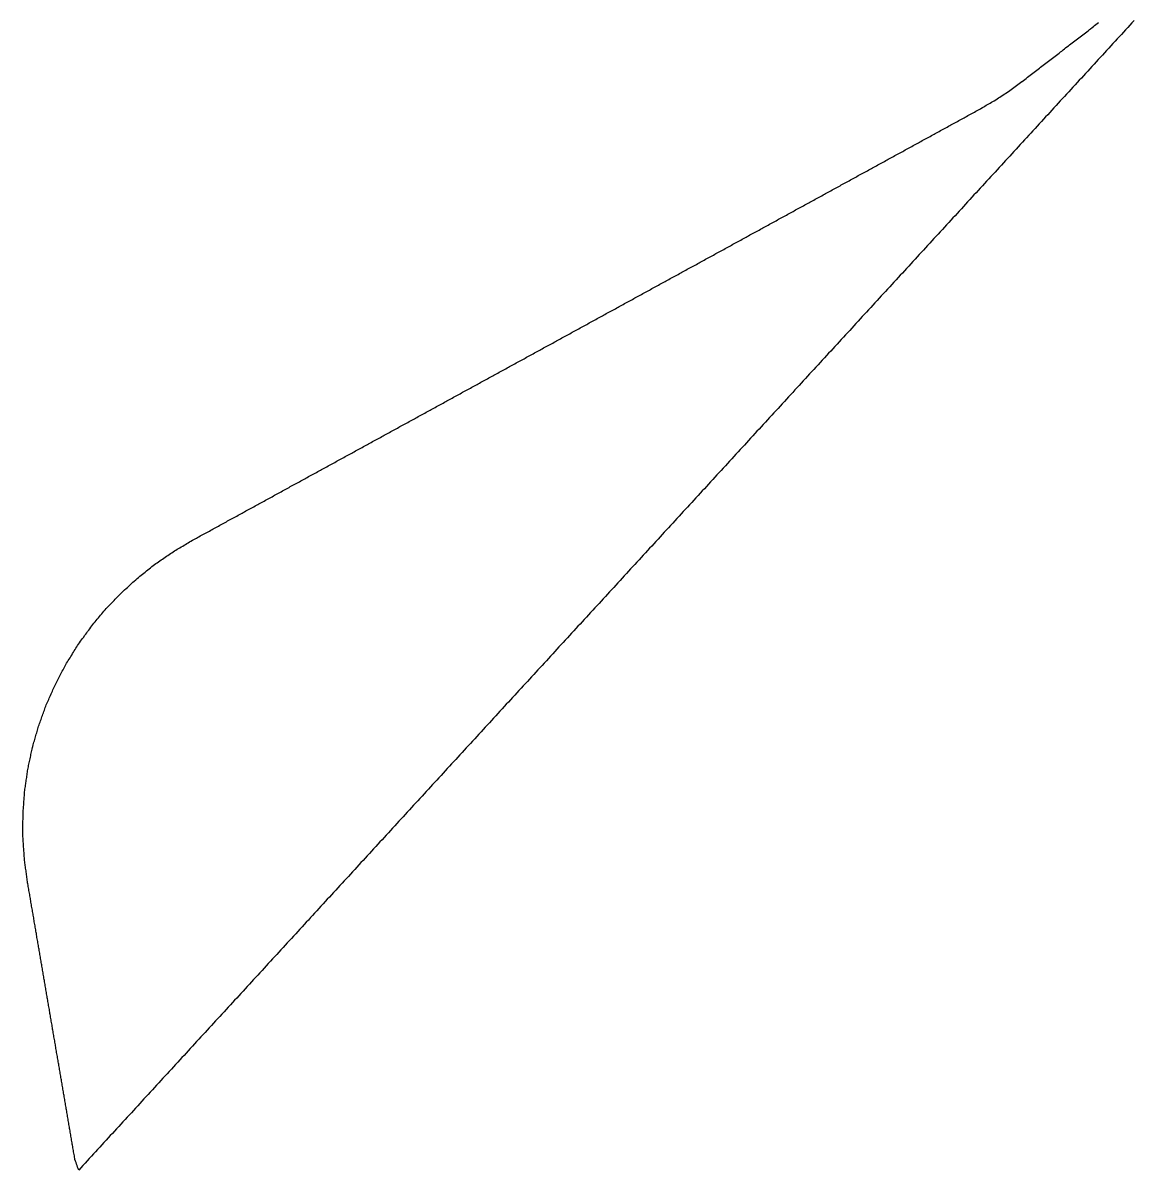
# Model space of a CAD drawing. Extents: x 228907 to 262032, y 2070195 to 2105347.
# Drawn here: x 228907 to 245929, y 2070195 to 2087771 of the extents above; entities that cross this region are included whole.
import ezdxf

# ---------------------------------------------------------------- set-up
doc = ezdxf.new("R2010")
doc.units = 0
doc.layers.add('DEM_20px_m', color=1, linetype='CONTINUOUS')

msp = doc.modelspace()

# ---------------------------------------------------------------- linework, layer by layer
at = {"layer": 'DEM_20px_m', "color": 7}
for points in [[(229761, 2070195, 40), (229753, 2070217, 39), (229745, 2070240, 38), (229737, 2070263, 35), (229728, 2070286, 35), (229720, 2070308, 32), (229712, 2070331, 31), (229704, 2070354, 30), (229701, 2070374, 30), (229697, 2070394, 31), (229694, 2070414, 31), (229690, 2070434, 30), (229687, 2070454, 30), (229683, 2070474, 30), (229680, 2070494, 30), (229677, 2070514, 30), (229673, 2070534, 31), (229670, 2070554, 33), (229666, 2070574, 36), (229663, 2070594, 40), (229660, 2070614, 40), (229656, 2070634, 38), (229653, 2070654, 35), (229649, 2070674, 35), (229646, 2070694, 35), (229642, 2070714, 35), (229639, 2070734, 33), (229636, 2070754, 30), (229632, 2070774, 30), (229629, 2070794, 30), (229625, 2070814, 32), (229622, 2070834, 30), (229618, 2070854, 32), (229615, 2070874, 33), (229612, 2070894, 33), (229608, 2070914, 32), (229605, 2070934, 32), (229601, 2070954, 30), (229598, 2070974, 27), (229595, 2070995, 25), (229591, 2071015, 22), (229588, 2071035, 20), (229584, 2071055, 20), (229581, 2071075, 18), (229577, 2071095, 15), (229574, 2071115, 15), (229571, 2071135, 12), (229567, 2071155, 10), (229564, 2071175, 10), (229560, 2071195, 8), (229557, 2071215, 6), (229553, 2071235, 5), (229550, 2071255, 5), (229547, 2071275, 5), (229543, 2071295, 5), (229540, 2071315, 5), (229536, 2071335, 5), (229533, 2071355, 5), (229530, 2071375, 5), (229526, 2071395, 5), (229523, 2071415, 5), (229519, 2071435, 5), (229516, 2071455, 5), (229512, 2071475, 5), (229509, 2071495, 5), (229506, 2071515, 5), (229502, 2071535, 5), (229499, 2071555, 4), (229495, 2071575, 4), (229492, 2071595, 3), (229488, 2071615, 3), (229485, 2071635, 2), (229482, 2071655, 2), (229478, 2071675, 1), (229475, 2071695, 1), (229471, 2071715, 0), (229468, 2071735, 0), (229465, 2071755, 0), (229461, 2071775, -1), (229458, 2071795, -1), (229454, 2071815, -2), (229451, 2071835, -2), (229447, 2071855, -3), (229444, 2071875, -3), (229441, 2071895, -4), (229437, 2071915, -4), (229434, 2071935, -5), (229430, 2071956, -5), (229427, 2071976, -5), (229423, 2071996, -5), (229420, 2072016, -5), (229417, 2072036, -5), (229413, 2072056, -5), (229410, 2072076, -5), (229406, 2072096, -5), (229403, 2072116, -5), (229400, 2072136, -5), (229396, 2072156, -5), (229393, 2072176, -5), (229389, 2072196, -5), (229386, 2072216, -5), (229382, 2072236, -6), (229379, 2072256, -6), (229376, 2072276, -7), (229372, 2072296, -7), (229369, 2072316, -7), (229365, 2072336, -7), (229362, 2072356, -8), (229358, 2072376, -8), (229355, 2072396, -9), (229352, 2072416, -9), (229348, 2072436, -9), (229345, 2072456, -9), (229341, 2072476, -10), (229338, 2072496, -10), (229335, 2072516, -10), (229331, 2072536, -10), (229328, 2072556, -10), (229324, 2072576, -10), (229321, 2072596, -10), (229317, 2072616, -10), (229314, 2072636, -10), (229311, 2072656, -10), (229307, 2072676, -10), (229304, 2072696, -10), (229300, 2072716, -10), (229297, 2072736, -10), (229293, 2072756, -10), (229290, 2072776, -10), (229287, 2072796, -10), (229283, 2072816, -10), (229280, 2072836, -10), (229276, 2072856, -10), (229273, 2072876, -10), (229270, 2072896, -10), (229266, 2072917, -10), (229263, 2072937, -10), (229259, 2072957, -10), (229256, 2072977, -10), (229252, 2072997, -10), (229249, 2073017, -10), (229246, 2073037, -11), (229242, 2073057, -11), (229239, 2073077, -11), (229235, 2073097, -11), (229232, 2073117, -11), (229229, 2073137, -11), (229225, 2073157, -12), (229222, 2073177, -12), (229218, 2073197, -12), (229215, 2073217, -12), (229211, 2073237, -12), (229208, 2073257, -12), (229205, 2073277, -12), (229201, 2073297, -12), (229198, 2073317, -13), (229194, 2073337, -13), (229191, 2073357, -13), (229187, 2073377, -13), (229184, 2073397, -13), (229181, 2073417, -13), (229177, 2073437, -13), (229174, 2073457, -13), (229170, 2073477, -14), (229167, 2073497, -14), (229164, 2073517, -14), (229160, 2073537, -14), (229157, 2073557, -14), (229153, 2073577, -14), (229150, 2073597, -14), (229146, 2073617, -14), (229143, 2073637, -15), (229140, 2073657, -15), (229136, 2073677, -15), (229133, 2073697, -15), (229129, 2073717, -15), (229126, 2073737, -15), (229122, 2073757, -15), (229119, 2073777, -16), (229116, 2073797, -16), (229112, 2073817, -16), (229109, 2073837, -16), (229105, 2073857, -16), (229102, 2073878, -16), (229099, 2073898, -17), (229095, 2073918, -17), (229092, 2073938, -17), (229088, 2073958, -17), (229085, 2073978, -17), (229081, 2073998, -17), (229078, 2074018, -17), (229075, 2074038, -18), (229071, 2074058, -18), (229068, 2074078, -18), (229064, 2074098, -18), (229061, 2074118, -18), (229057, 2074138, -18), (229054, 2074158, -18), (229051, 2074178, -18), (229047, 2074198, -18), (229044, 2074218, -19), (229040, 2074238, -19), (229037, 2074258, -19), (229034, 2074278, -19), (229030, 2074298, -19), (229027, 2074318, -19), (229023, 2074338, -19), (229020, 2074358, -19), (229016, 2074378, -19), (229013, 2074398, -19), (229010, 2074418, -20), (229006, 2074438, -20), (229003, 2074458, -20), (228999, 2074478, -20), (228996, 2074498, -20), (228992, 2074518, -20), (228989, 2074538, -20), (228986, 2074558, -20), (228982, 2074578, -20), (228979, 2074598, -20), (228975, 2074618, -20), (228975, 2074618, -20), (228973, 2074638, -20), (228970, 2074658, -20), (228967, 2074678, -20), (228965, 2074698, -20), (228962, 2074719, -20), (228959, 2074739, -20), (228956, 2074759, -20), (228954, 2074779, -21), (228951, 2074799, -21), (228948, 2074819, -21), (228946, 2074839, -21), (228943, 2074859, -21), (228940, 2074879, -21), (228937, 2074899, -21), (228935, 2074919, -21), (228932, 2074939, -21), (228929, 2074959, -22), (228928, 2074979, -22), (228927, 2075000, -22), (228925, 2075020, -22), (228924, 2075040, -22), (228923, 2075060, -22), (228921, 2075080, -22), (228920, 2075100, -22), (228919, 2075121, -22), (228917, 2075141, -22), (228916, 2075161, -22), (228915, 2075181, -23), (228913, 2075201, -23), (228912, 2075222, -23), (228911, 2075242, -23), (228909, 2075262, -23), (228908, 2075282, -23), (228907, 2075302, -23), (228907, 2075323, -23), (228907, 2075343, -23), (228907, 2075363, -23), (228907, 2075383, -23), (228907, 2075404, -23), (228907, 2075424, -23), (228907, 2075444, -23), (228907, 2075464, -23), (228907, 2075485, -23), (228907, 2075505, -23), (228907, 2075525, -24), (228907, 2075545, -24), (228908, 2075565, -24), (228908, 2075586, -24), (228908, 2075606, -24), (228908, 2075626, -24), (228908, 2075646, -24), (228909, 2075667, -24), (228911, 2075687, -24), (228912, 2075707, -24), (228914, 2075727, -24), (228915, 2075747, -24), (228917, 2075767, -24), (228918, 2075788, -24), (228919, 2075808, -24), (228921, 2075828, -24), (228922, 2075848, -24), (228924, 2075868, -24), (228925, 2075889, -24), (228927, 2075909, -24), (228928, 2075929, -24), (228930, 2075949, -24), (228931, 2075969, -24), (228933, 2075989, -24), (228935, 2076010, -25), (228938, 2076030, -25), (228941, 2076050, -25), (228944, 2076070, -25), (228947, 2076090, -25), (228950, 2076110, -25), (228952, 2076130, -25), (228955, 2076150, -25), (228958, 2076170, -25), (228961, 2076190, -25), (228964, 2076210, -25), (228967, 2076230, -25), (228969, 2076250, -25), (228972, 2076270, -25), (228975, 2076290, -25), (228978, 2076310, -26), (228981, 2076330, -26), (228985, 2076351, -26), (228990, 2076372, -26), (228994, 2076393, -26), (228999, 2076414, -26), (229003, 2076435, -26), (229008, 2076456, -26), (229012, 2076477, -26), (229017, 2076498, -26), (229021, 2076519, -27), (229026, 2076540, -27), (229030, 2076561, -27), (229034, 2076582, -27), (229039, 2076603, -27), (229043, 2076624, -27), (229048, 2076646, -28), (229052, 2076667, -28), (229058, 2076687, -28), (229064, 2076708, -28), (229070, 2076729, -28), (229076, 2076749, -28), (229082, 2076770, -28), (229088, 2076791, -29), (229094, 2076811, -29), (229100, 2076832, -29), (229106, 2076853, -29), (229111, 2076873, -29), (229117, 2076894, -29), (229123, 2076915, -28), (229129, 2076935, -29), (229135, 2076956, -28), (229141, 2076977, -28), (229147, 2076997, -28), (229154, 2077017, -29), (229162, 2077038, -29), (229169, 2077058, -29), (229176, 2077078, -29), (229184, 2077098, -29), (229191, 2077119, -29), (229198, 2077139, -29), (229205, 2077159, -29), (229213, 2077179, -29), (229220, 2077199, -29), (229227, 2077220, -29), (229235, 2077240, -29), (229242, 2077260, -29), (229249, 2077280, -29), (229257, 2077301, -29), (229264, 2077321, -30), (229273, 2077342, -30), (229283, 2077363, -30), (229292, 2077384, -30), (229301, 2077405, -30), (229310, 2077426, -30), (229320, 2077447, -30), (229329, 2077468, -30), (229338, 2077489, -30), (229347, 2077510, -30), (229357, 2077530, -30), (229366, 2077551, -30), (229375, 2077572, -30), (229384, 2077593, -31), (229394, 2077614, -31), (229403, 2077635, -31), (229414, 2077656, -31), (229424, 2077676, -31), (229435, 2077696, -31), (229446, 2077717, -31), (229456, 2077737, -31), (229467, 2077757, -31), (229478, 2077777, -31), (229489, 2077798, -31), (229499, 2077818, -31), (229510, 2077838, -32), (229521, 2077859, -32), (229531, 2077879, -32), (229542, 2077899, -32), (229553, 2077919, -32), (229563, 2077940, -32), (229576, 2077961, -32), (229589, 2077982, -32), (229602, 2078002, -32), (229615, 2078023, -32), (229628, 2078044, -32), (229641, 2078065, -32), (229654, 2078086, -32), (229667, 2078107, -32), (229680, 2078128, -33), (229693, 2078149, -33), (229705, 2078170, -33), (229718, 2078191, -33), (229731, 2078211, -33), (229744, 2078232, -33), (229760, 2078254, -33), (229775, 2078275, -33), (229790, 2078297, -33), (229806, 2078318, -33), (229821, 2078340, -33), (229837, 2078361, -33), (229852, 2078383, -33), (229868, 2078404, -33), (229883, 2078426, -33), (229898, 2078447, -33), (229914, 2078469, -33), (229929, 2078490, -34), (229945, 2078512, -34), (229962, 2078532, -34), (229978, 2078553, -34), (229995, 2078573, -34), (230012, 2078593, -34), (230029, 2078614, -34), (230046, 2078634, -34), (230063, 2078654, -34), (230080, 2078675, -34), (230097, 2078695, -34), (230113, 2078716, -34), (230130, 2078736, -34), (230147, 2078756, -34), (230164, 2078777, -34), (230184, 2078798, -34), (230204, 2078818, -34), (230223, 2078839, -34), (230243, 2078860, -34), (230263, 2078881, -34), (230283, 2078901, -34), (230302, 2078922, -34), (230322, 2078943, -34), (230342, 2078964, -34), (230362, 2078985, -35), (230381, 2079005, -35), (230401, 2079026, -35), (230422, 2079045, -35), (230443, 2079065, -35), (230464, 2079084, -35), (230486, 2079104, -36), (230507, 2079123, -36), (230528, 2079142, -36), (230549, 2079162, -36), (230570, 2079181, -36), (230591, 2079200, -36), (230612, 2079220, -36), (230634, 2079239, -36), (230655, 2079259, -37), (230675, 2079275, -37), (230696, 2079292, -37), (230717, 2079308, -37), (230737, 2079325, -37), (230758, 2079341, -37), (230779, 2079357, -37), (230799, 2079374, -37), (230820, 2079390, -37), (230841, 2079407, -37), (230862, 2079423, -38), (230882, 2079440, -38), (230903, 2079456, -38), (230924, 2079473, -38), (230944, 2079487, -38), (230964, 2079501, -38), (230984, 2079515, -38), (231004, 2079529, -38), (231025, 2079543, -39), (231045, 2079557, -39), (231065, 2079571, -39), (231085, 2079585, -39), (231106, 2079599, -39), (231126, 2079613, -39), (231146, 2079627, -39), (231166, 2079640, -39), (231186, 2079654, -39), (231207, 2079668, -39), (231228, 2079681, -40), (231249, 2079693, -40), (231270, 2079706, -40), (231291, 2079719, -40), (231312, 2079731, -40), (231333, 2079744, -40), (231355, 2079756, -40), (231376, 2079769, -40), (231397, 2079781, -40), (231418, 2079794, -40), (231439, 2079806, -41), (231460, 2079819, -41), (231481, 2079831, -41), (231503, 2079844, -41), (231523, 2079855, -41), (231543, 2079866, -41), (231563, 2079877, -41), (231583, 2079888, -41), (231603, 2079899, -41), (231623, 2079910, -41), (231643, 2079921, -42), (231663, 2079932, -42), (231683, 2079943, -42), (231703, 2079953, -42), (231723, 2079964, -42), (231743, 2079975, -42), (231763, 2079986, -42), (231783, 2079997, -42), (231803, 2080008, -42), (231823, 2080019, -42), (231843, 2080030, -43), (231863, 2080041, -43), (231883, 2080052, -43), (231903, 2080063, -43), (231923, 2080074, -43), (231943, 2080085, -43), (231963, 2080096, -43), (231983, 2080107, -43), (232003, 2080118, -43), (232023, 2080129, -44), (232043, 2080140, -44), (232063, 2080151, -44), (232083, 2080162, -44), (232103, 2080173, -44), (232123, 2080184, -44), (232143, 2080194, -44), (232163, 2080205, -44), (232183, 2080216, -44), (232203, 2080227, -45), (232223, 2080238, -45), (232243, 2080249, -45), (232263, 2080260, -45), (232283, 2080271, -45), (232303, 2080282, -45), (232323, 2080293, -45), (232343, 2080304, -45), (232363, 2080315, -45), (232383, 2080326, -45), (232403, 2080337, -45), (232423, 2080348, -45), (232443, 2080359, -45), (232463, 2080370, -46), (232483, 2080381, -46), (232503, 2080392, -46), (232523, 2080403, -46), (232543, 2080414, -46), (232563, 2080425, -46), (232583, 2080435, -46), (232603, 2080446, -46), (232623, 2080457, -46), (232643, 2080468, -46), (232663, 2080479, -46), (232683, 2080490, -47), (232703, 2080501, -47), (232723, 2080512, -47), (232743, 2080523, -47), (232763, 2080534, -47), (232783, 2080545, -47), (232803, 2080556, -47), (232823, 2080567, -47), (232843, 2080578, -47), (232863, 2080589, -47), (232883, 2080600, -47), (232903, 2080611, -47), (232923, 2080622, -47), (232943, 2080633, -47), (232963, 2080644, -48), (232983, 2080655, -48), (233003, 2080666, -48), (233023, 2080676, -48), (233043, 2080687, -48), (233063, 2080698, -48), (233083, 2080709, -48), (233103, 2080720, -48), (233123, 2080731, -48), (233143, 2080742, -48), (233163, 2080753, -48), (233183, 2080764, -48), (233203, 2080775, -48), (233223, 2080786, -48), (233243, 2080797, -48), (233263, 2080808, -49), (233283, 2080819, -49), (233303, 2080830, -49), (233323, 2080841, -49), (233343, 2080852, -49), (233363, 2080863, -49), (233383, 2080874, -49), (233403, 2080885, -49), (233423, 2080896, -49), (233443, 2080907, -49), (233463, 2080917, -49), (233483, 2080928, -49), (233503, 2080939, -49), (233523, 2080950, -50), (233543, 2080961, -50), (233563, 2080972, -50), (233583, 2080983, -50), (233603, 2080994, -50), (233623, 2081005, -50), (233643, 2081016, -50), (233663, 2081027, -50), (233683, 2081038, -50), (233703, 2081049, -50), (233723, 2081060, -50), (233743, 2081071, -50), (233763, 2081082, -50), (233783, 2081093, -50), (233803, 2081104, -50), (233823, 2081115, -50), (233843, 2081126, -51), (233863, 2081137, -51), (233883, 2081148, -51), (233903, 2081158, -51), (233923, 2081169, -51), (233943, 2081180, -51), (233963, 2081191, -51), (233983, 2081202, -51), (234003, 2081213, -51), (234023, 2081224, -51), (234043, 2081235, -51), (234063, 2081246, -52), (234083, 2081257, -52), (234103, 2081268, -52), (234123, 2081279, -52), (234143, 2081290, -52), (234163, 2081301, -52), (234183, 2081312, -52), (234203, 2081323, -52), (234223, 2081334, -52), (234243, 2081345, -52), (234263, 2081356, -52), (234283, 2081367, -52), (234303, 2081378, -52), (234323, 2081389, -53), (234343, 2081399, -53), (234363, 2081410, -53), (234383, 2081421, -53), (234403, 2081432, -53), (234423, 2081443, -53), (234443, 2081454, -53), (234463, 2081465, -53), (234483, 2081476, -53), (234503, 2081487, -53), (234523, 2081498, -53), (234543, 2081509, -54), (234563, 2081520, -54), (234583, 2081531, -54), (234603, 2081542, -54), (234623, 2081553, -54), (234643, 2081564, -54), (234663, 2081575, -54), (234683, 2081586, -54), (234703, 2081597, -54), (234723, 2081608, -54), (234743, 2081619, -54), (234763, 2081630, -54), (234783, 2081640, -54), (234803, 2081651, -55), (234823, 2081662, -55), (234843, 2081673, -55), (234863, 2081684, -55), (234883, 2081695, -55), (234903, 2081706, -55), (234923, 2081717, -55), (234943, 2081728, -55), (234963, 2081739, -55), (234983, 2081750, -55), (235003, 2081761, -56), (235023, 2081772, -56), (235043, 2081783, -56), (235063, 2081794, -56), (235083, 2081805, -56), (235103, 2081816, -56), (235123, 2081827, -56), (235143, 2081838, -56), (235163, 2081849, -56), (235183, 2081860, -56), (235203, 2081871, -56), (235223, 2081881, -56), (235243, 2081892, -56), (235263, 2081903, -56), (235283, 2081914, -56), (235303, 2081925, -56), (235323, 2081936, -56), (235343, 2081947, -56), (235363, 2081958, -56), (235383, 2081969, -57), (235403, 2081980, -57), (235423, 2081991, -57), (235443, 2082002, -57), (235463, 2082013, -57), (235483, 2082024, -57), (235503, 2082035, -57), (235523, 2082046, -57), (235543, 2082057, -57), (235563, 2082068, -57), (235583, 2082079, -57), (235603, 2082090, -57), (235623, 2082101, -57), (235643, 2082112, -57), (235663, 2082122, -57), (235683, 2082133, -57), (235703, 2082144, -57), (235723, 2082155, -57), (235743, 2082166, -57), (235763, 2082177, -57), (235783, 2082188, -57), (235803, 2082199, -57), (235823, 2082210, -57), (235843, 2082221, -57), (235863, 2082232, -57), (235883, 2082243, -58), (235903, 2082254, -58), (235923, 2082265, -58), (235943, 2082276, -58), (235963, 2082287, -58), (235983, 2082298, -58), (236003, 2082309, -58), (236023, 2082320, -58), (236043, 2082331, -58), (236063, 2082342, -58), (236083, 2082353, -58), (236103, 2082363, -58), (236123, 2082374, -58), (236143, 2082385, -58), (236163, 2082396, -58), (236183, 2082407, -58), (236203, 2082418, -58), (236223, 2082429, -58), (236243, 2082440, -58), (236263, 2082451, -58), (236283, 2082462, -58), (236303, 2082473, -58), (236323, 2082484, -58), (236343, 2082495, -58), (236363, 2082506, -58), (236383, 2082517, -58), (236403, 2082528, -59), (236423, 2082539, -59), (236443, 2082550, -59), (236463, 2082561, -59), (236483, 2082572, -59), (236503, 2082583, -59), (236523, 2082594, -59), (236543, 2082604, -59), (236563, 2082615, -59), (236583, 2082626, -59), (236603, 2082637, -59), (236623, 2082648, -59), (236643, 2082659, -59), (236663, 2082670, -59), (236683, 2082681, -59), (236703, 2082692, -59), (236723, 2082703, -59), (236743, 2082714, -59), (236763, 2082725, -59), (236783, 2082736, -59), (236803, 2082747, -59), (236823, 2082758, -59), (236843, 2082769, -60), (236863, 2082780, -60), (236883, 2082791, -60), (236903, 2082802, -60), (236923, 2082813, -60), (236943, 2082824, -60), (236963, 2082835, -60), (236983, 2082845, -60), (237003, 2082856, -60), (237023, 2082867, -60), (237043, 2082878, -60), (237063, 2082889, -60), (237083, 2082900, -60), (237103, 2082911, -60), (237123, 2082922, -60), (237143, 2082933, -60), (237163, 2082944, -60), (237183, 2082955, -60), (237203, 2082966, -61), (237223, 2082977, -61), (237243, 2082988, -61), (237263, 2082999, -61), (237283, 2083010, -61), (237303, 2083021, -61), (237323, 2083032, -61), (237343, 2083043, -61), (237363, 2083054, -61), (237383, 2083065, -61), (237403, 2083076, -61), (237423, 2083086, -61), (237443, 2083097, -61), (237463, 2083108, -61), (237483, 2083119, -61), (237503, 2083130, -61), (237523, 2083141, -61), (237543, 2083152, -61), (237563, 2083163, -61), (237583, 2083174, -61), (237603, 2083185, -62), (237623, 2083196, -62), (237643, 2083207, -62), (237663, 2083218, -62), (237683, 2083229, -62), (237703, 2083240, -62), (237723, 2083251, -62), (237743, 2083262, -62), (237763, 2083273, -62), (237783, 2083284, -62), (237803, 2083295, -62), (237823, 2083306, -62), (237843, 2083317, -62), (237863, 2083328, -62), (237883, 2083338, -62), (237903, 2083349, -62), (237923, 2083360, -62), (237943, 2083371, -62), (237963, 2083382, -62), (237983, 2083393, -63), (238003, 2083404, -63), (238023, 2083415, -63), (238043, 2083426, -63), (238063, 2083437, -63), (238083, 2083448, -63), (238103, 2083459, -63), (238123, 2083470, -63), (238143, 2083481, -63), (238163, 2083492, -63), (238183, 2083503, -63), (238203, 2083514, -63), (238223, 2083525, -63), (238243, 2083536, -63), (238263, 2083547, -64), (238283, 2083558, -64), (238303, 2083569, -64), (238323, 2083579, -64), (238343, 2083590, -64), (238363, 2083601, -64), (238383, 2083612, -64), (238403, 2083623, -64), (238423, 2083634, -64), (238443, 2083645, -64), (238463, 2083656, -64), (238483, 2083667, -64), (238503, 2083678, -64), (238523, 2083689, -64), (238543, 2083700, -64), (238563, 2083711, -64), (238583, 2083722, -64), (238603, 2083733, -64), (238623, 2083744, -64), (238643, 2083755, -64), (238663, 2083766, -64), (238683, 2083777, -64), (238703, 2083788, -65), (238723, 2083799, -65), (238743, 2083810, -65), (238763, 2083820, -65), (238783, 2083831, -65), (238803, 2083842, -65), (238823, 2083853, -65), (238843, 2083864, -65), (238863, 2083875, -65), (238883, 2083886, -65), (238903, 2083897, -65), (238923, 2083908, -65), (238943, 2083919, -65), (238963, 2083930, -66), (238983, 2083941, -66), (239003, 2083952, -66), (239023, 2083963, -66), (239043, 2083974, -66), (239063, 2083985, -66), (239083, 2083996, -66), (239103, 2084007, -66), (239124, 2084018, -66), (239144, 2084029, -66), (239164, 2084040, -66), (239184, 2084051, -66), (239204, 2084061, -67), (239224, 2084072, -67), (239244, 2084083, -67), (239264, 2084094, -67), (239284, 2084105, -67), (239304, 2084116, -67), (239324, 2084127, -67), (239344, 2084138, -67), (239364, 2084149, -67), (239384, 2084160, -67), (239404, 2084171, -67), (239424, 2084182, -67), (239444, 2084193, -67), (239464, 2084204, -67), (239484, 2084215, -67), (239504, 2084226, -68), (239524, 2084237, -68), (239544, 2084248, -68), (239564, 2084259, -68), (239584, 2084270, -68), (239604, 2084281, -68), (239624, 2084292, -68), (239644, 2084302, -68), (239664, 2084313, -68), (239684, 2084324, -68), (239704, 2084335, -68), (239724, 2084346, -68), (239744, 2084357, -68), (239764, 2084368, -68), (239784, 2084379, -68), (239804, 2084390, -68), (239824, 2084401, -69), (239844, 2084412, -69), (239864, 2084423, -69), (239884, 2084434, -69), (239904, 2084445, -69), (239924, 2084456, -69), (239944, 2084467, -69), (239964, 2084478, -69), (239984, 2084489, -69), (240004, 2084500, -69), (240024, 2084511, -69), (240044, 2084522, -69), (240064, 2084533, -70), (240084, 2084543, -70), (240104, 2084554, -70), (240124, 2084565, -70), (240144, 2084576, -70), (240164, 2084587, -70), (240184, 2084598, -70), (240204, 2084609, -70), (240224, 2084620, -70), (240244, 2084631, -70), (240264, 2084642, -70), (240284, 2084653, -70), (240304, 2084664, -70), (240324, 2084675, -70), (240344, 2084686, -70), (240364, 2084697, -70), (240384, 2084708, -70), (240404, 2084719, -70), (240424, 2084730, -70), (240444, 2084741, -71), (240464, 2084752, -71), (240484, 2084763, -71), (240504, 2084774, -71), (240524, 2084784, -71), (240544, 2084795, -71), (240564, 2084806, -71), (240584, 2084817, -71), (240604, 2084828, -72), (240624, 2084839, -72), (240644, 2084850, -72), (240664, 2084861, -72), (240684, 2084872, -72), (240704, 2084883, -72), (240724, 2084894, -72), (240744, 2084905, -72), (240764, 2084916, -72), (240784, 2084927, -72), (240804, 2084938, -72), (240824, 2084949, -72), (240844, 2084960, -72), (240864, 2084971, -72), (240884, 2084982, -72), (240904, 2084993, -72), (240924, 2085004, -73), (240944, 2085015, -73), (240964, 2085025, -73), (240984, 2085036, -73), (241004, 2085047, -73), (241024, 2085058, -73), (241044, 2085069, -73), (241064, 2085080, -73), (241084, 2085091, -73), (241104, 2085102, -73), (241124, 2085113, -73), (241144, 2085124, -74), (241164, 2085135, -74), (241184, 2085146, -74), (241204, 2085157, -74), (241224, 2085168, -74), (241244, 2085179, -74), (241264, 2085190, -74), (241284, 2085201, -74), (241304, 2085212, -74), (241324, 2085223, -74), (241344, 2085234, -74), (241364, 2085245, -74), (241384, 2085256, -74), (241404, 2085266, -75), (241424, 2085277, -75), (241444, 2085288, -75), (241464, 2085299, -75), (241484, 2085310, -75), (241504, 2085321, -75), (241524, 2085332, -75), (241544, 2085343, -75), (241564, 2085354, -75), (241584, 2085365, -75), (241604, 2085376, -75), (241624, 2085387, -75), (241644, 2085398, -75), (241664, 2085409, -76), (241684, 2085420, -76), (241704, 2085431, -76), (241724, 2085442, -76), (241744, 2085453, -76), (241764, 2085464, -76), (241784, 2085475, -76), (241804, 2085486, -76), (241824, 2085497, -76), (241844, 2085507, -76), (241864, 2085518, -76), (241884, 2085529, -76), (241904, 2085540, -76), (241924, 2085551, -76), (241944, 2085562, -76), (241964, 2085573, -77), (241984, 2085584, -77), (242004, 2085595, -77), (242024, 2085606, -77), (242044, 2085617, -77), (242064, 2085628, -77), (242084, 2085639, -77), (242104, 2085650, -77), (242124, 2085661, -77), (242144, 2085672, -77), (242164, 2085683, -77), (242184, 2085694, -77), (242204, 2085705, -78), (242224, 2085716, -78), (242244, 2085727, -78), (242264, 2085738, -78), (242284, 2085748, -78), (242304, 2085759, -78), (242324, 2085770, -78), (242344, 2085781, -79), (242364, 2085792, -79), (242384, 2085803, -79), (242404, 2085814, -79), (242424, 2085825, -79), (242444, 2085836, -79), (242464, 2085847, -79), (242484, 2085858, -79), (242504, 2085869, -79), (242524, 2085880, -79), (242544, 2085891, -79), (242564, 2085902, -79), (242584, 2085913, -79), (242604, 2085924, -79), (242624, 2085935, -79), (242644, 2085946, -79), (242664, 2085957, -79), (242684, 2085968, -80), (242704, 2085979, -80), (242724, 2085989, -80), (242744, 2086000, -80), (242764, 2086011, -80), (242784, 2086022, -80), (242804, 2086033, -80), (242824, 2086044, -80), (242844, 2086055, -80), (242864, 2086066, -80), (242884, 2086077, -80), (242904, 2086088, -80), (242924, 2086099, -80), (242944, 2086110, -80), (242964, 2086121, -80), (242984, 2086132, -80), (243004, 2086143, -80), (243024, 2086154, -81), (243044, 2086165, -81), (243064, 2086176, -81), (243084, 2086187, -81), (243104, 2086198, -81), (243124, 2086209, -81), (243144, 2086220, -81), (243164, 2086230, -81), (243184, 2086241, -81), (243204, 2086252, -82), (243224, 2086263, -82), (243244, 2086274, -82), (243264, 2086285, -82), (243284, 2086296, -82), (243304, 2086307, -82), (243324, 2086318, -82), (243344, 2086329, -82), (243364, 2086340, -82), (243384, 2086351, -83), (243404, 2086362, -83), (243424, 2086373, -83), (243444, 2086384, -83), (243464, 2086395, -83), (243484, 2086406, -83), (243504, 2086417, -83), (243524, 2086428, -83), (243544, 2086439, -83), (243564, 2086450, -83), (243564, 2086450, -83), (243584, 2086461, -84), (243605, 2086473, -84), (243625, 2086485, -84), (243645, 2086497, -84), (243665, 2086509, -84), (243686, 2086520, -84), (243706, 2086532, -84), (243726, 2086544, -84), (243747, 2086556, -84), (243767, 2086568, -85), (243787, 2086579, -85), (243809, 2086593, -85), (243830, 2086607, -85), (243852, 2086622, -85), (243873, 2086636, -85), (243895, 2086650, -86), (243917, 2086664, -86), (243938, 2086678, -86), (243960, 2086692, -86), (243981, 2086706, -86), (244003, 2086720, -87), (244024, 2086736, -87), (244045, 2086751, -87), (244066, 2086766, -87), (244086, 2086781, -87), (244107, 2086796, -87), (244128, 2086812, -87), (244149, 2086827, -88), (244170, 2086842, -88), (244191, 2086857, -88), (244211, 2086872, -88), (244215, 2086875, -88), (244236, 2086891, -88), (244256, 2086906, -88), (244276, 2086922, -88), (244296, 2086938, -88), (244316, 2086953, -88), (244336, 2086969, -89), (244357, 2086984, -89), (244377, 2087000, -89), (244397, 2087015, -89), (244417, 2087031, -89), (244437, 2087046, -89), (244458, 2087062, -89), (244478, 2087077, -89), (244498, 2087093, -89), (244518, 2087108, -89), (244538, 2087124, -89), (244558, 2087139, -89), (244579, 2087155, -89), (244599, 2087171, -89), (244619, 2087186, -89), (244639, 2087202, -89), (244659, 2087217, -89), (244679, 2087233, -90), (244700, 2087248, -90), (244720, 2087264, -90), (244740, 2087279, -90), (244760, 2087295, -90), (244780, 2087310, -90), (244800, 2087326, -90), (244821, 2087341, -90), (244841, 2087357, -90), (244861, 2087373, -90), (244881, 2087388, -90), (244901, 2087404, -90), (244922, 2087419, -90), (244942, 2087435, -91), (244962, 2087450, -91), (244982, 2087466, -91), (245002, 2087481, -91), (245022, 2087497, -91), (245043, 2087512, -91), (245063, 2087528, -92), (245083, 2087543, -92), (245103, 2087559, -92), (245123, 2087574, -92), (245143, 2087590, -92), (245164, 2087606, -92), (245184, 2087621, -92), (245204, 2087637, -92), (245224, 2087652, -93), (245244, 2087668, -93), (245264, 2087683, -93), (245285, 2087699, -93), (245305, 2087714, -93), (245325, 2087730, -94), (245345, 2087745, -94), (245365, 2087761, -94), (245386, 2087776, -94)], [(245929, 2087806, -97), (245897, 2087771, -97), (245864, 2087736, -96), (245832, 2087701, -95), (245800, 2087666, -95), (245767, 2087630, -95), (245735, 2087595, -94), (245703, 2087560, -94), (245671, 2087525, -94), (245638, 2087490, -93), (245606, 2087455, -93), (245574, 2087419, -93), (245542, 2087384, -92), (245509, 2087349, -92), (245477, 2087314, -92), (245445, 2087279, -91), (245412, 2087244, -91), (245380, 2087209, -91), (245348, 2087173, -90), (245316, 2087138, -90), (245283, 2087103, -90), (245251, 2087068, -90), (245219, 2087033, -90), (245187, 2086998, -89), (245154, 2086963, -89), (245122, 2086927, -89), (245090, 2086892, -89), (245057, 2086857, -89), (245025, 2086822, -89), (244993, 2086787, -88), (244961, 2086752, -88), (244928, 2086716, -88), (244896, 2086681, -88), (244864, 2086646, -88), (244832, 2086611, -87), (244799, 2086576, -87), (244767, 2086541, -87), (244735, 2086506, -87), (244702, 2086470, -87), (244670, 2086435, -86), (244638, 2086400, -86), (244606, 2086365, -86), (244573, 2086330, -86), (244541, 2086295, -85), (244509, 2086259, -85), (244477, 2086224, -85), (244444, 2086189, -85), (244412, 2086154, -85), (244380, 2086119, -85), (244348, 2086084, -84), (244315, 2086049, -84), (244283, 2086013, -84), (244251, 2085978, -83), (244218, 2085943, -83), (244186, 2085908, -83), (244154, 2085873, -82), (244122, 2085838, -82), (244089, 2085802, -82), (244057, 2085767, -81), (244025, 2085732, -81), (243993, 2085697, -81), (243960, 2085662, -80), (243928, 2085627, -80), (243896, 2085592, -78), (243863, 2085556, -75), (243831, 2085521, -75), (243799, 2085486, -75), (243767, 2085451, -75), (243734, 2085416, -75), (243702, 2085381, -75), (243670, 2085345, -75), (243638, 2085310, -75), (243605, 2085275, -75), (243573, 2085240, -75), (243541, 2085205, -75), (243508, 2085170, -75), (243476, 2085135, -75), (243444, 2085099, -75), (243412, 2085064, -75), (243379, 2085029, -75), (243347, 2084994, -75), (243315, 2084959, -75), (243283, 2084924, -75), (243250, 2084889, -75), (243218, 2084853, -75), (243186, 2084818, -75), (243153, 2084783, -75), (243121, 2084748, -75), (243089, 2084713, -75), (243057, 2084678, -75), (243024, 2084642, -75), (242992, 2084607, -75), (242960, 2084572, -74), (242928, 2084537, -74), (242895, 2084502, -74), (242863, 2084467, -74), (242831, 2084432, -73), (242799, 2084396, -73), (242766, 2084361, -73), (242734, 2084326, -73), (242702, 2084291, -73), (242669, 2084256, -72), (242637, 2084221, -72), (242605, 2084185, -72), (242573, 2084150, -72), (242540, 2084115, -72), (242508, 2084080, -71), (242476, 2084045, -71), (242444, 2084010, -71), (242411, 2083975, -71), (242379, 2083939, -71), (242347, 2083904, -70), (242314, 2083869, -70), (242282, 2083834, -70), (242250, 2083799, -70), (242218, 2083764, -70), (242185, 2083728, -70), (242153, 2083693, -70), (242121, 2083658, -69), (242089, 2083623, -69), (242056, 2083588, -69), (242024, 2083553, -69), (241992, 2083518, -69), (241959, 2083482, -69), (241927, 2083447, -68), (241895, 2083412, -68), (241863, 2083377, -68), (241830, 2083342, -68), (241798, 2083307, -68), (241766, 2083271, -68), (241734, 2083236, -67), (241701, 2083201, -67), (241669, 2083166, -67), (241637, 2083131, -67), (241604, 2083096, -67), (241572, 2083061, -66), (241540, 2083025, -66), (241508, 2082990, -66), (241475, 2082955, -66), (241443, 2082920, -66), (241411, 2082885, -66), (241379, 2082850, -65), (241346, 2082815, -65), (241314, 2082779, -65), (241282, 2082744, -65), (241250, 2082709, -65), (241217, 2082674, -65), (241185, 2082639, -65), (241153, 2082604, -64), (241120, 2082568, -64), (241088, 2082533, -64), (241056, 2082498, -64), (241024, 2082463, -64), (240991, 2082428, -64), (240959, 2082393, -64), (240927, 2082358, -63), (240895, 2082322, -63), (240862, 2082287, -63), (240830, 2082252, -63), (240798, 2082217, -63), (240765, 2082182, -63), (240733, 2082147, -63), (240701, 2082111, -62), (240669, 2082076, -62), (240636, 2082041, -62), (240604, 2082006, -62), (240572, 2081971, -62), (240540, 2081936, -62), (240507, 2081901, -62), (240475, 2081865, -62), (240443, 2081830, -61), (240410, 2081795, -61), (240378, 2081760, -61), (240346, 2081725, -61), (240314, 2081690, -61), (240281, 2081654, -61), (240249, 2081619, -61), (240217, 2081584, -60), (240185, 2081549, -60), (240152, 2081514, -60), (240120, 2081479, -60), (240088, 2081444, -60), (240055, 2081408, -60), (240023, 2081373, -60), (239991, 2081338, -60), (239959, 2081303, -60), (239926, 2081268, -60), (239894, 2081233, -60), (239862, 2081197, -60), (239830, 2081162, -60), (239797, 2081127, -60), (239765, 2081092, -60), (239733, 2081057, -60), (239700, 2081022, -60), (239668, 2080987, -60), (239636, 2080951, -59), (239604, 2080916, -59), (239571, 2080881, -59), (239539, 2080846, -59), (239507, 2080811, -59), (239475, 2080776, -58), (239442, 2080741, -58), (239410, 2080705, -58), (239378, 2080670, -58), (239346, 2080635, -58), (239313, 2080600, -57), (239281, 2080565, -57), (239249, 2080530, -57), (239216, 2080494, -57), (239184, 2080459, -56), (239152, 2080424, -56), (239120, 2080389, -56), (239087, 2080354, -56), (239055, 2080319, -56), (239023, 2080284, -55), (238991, 2080248, -55), (238958, 2080213, -55), (238926, 2080178, -55), (238894, 2080143, -54), (238861, 2080108, -54), (238829, 2080073, -54), (238797, 2080037, -53), (238765, 2080002, -53), (238732, 2079967, -52), (238700, 2079932, -52), (238668, 2079897, -51), (238636, 2079862, -51), (238603, 2079827, -51), (238571, 2079791, -50), (238539, 2079756, -50), (238506, 2079721, -50), (238474, 2079686, -49), (238442, 2079651, -49), (238410, 2079616, -49), (238377, 2079580, -49), (238345, 2079545, -48), (238313, 2079510, -48), (238281, 2079475, -48), (238248, 2079440, -47), (238216, 2079405, -47), (238184, 2079370, -47), (238151, 2079334, -47), (238119, 2079299, -46), (238087, 2079264, -46), (238055, 2079229, -46), (238022, 2079194, -46), (237990, 2079159, -45), (237958, 2079123, -45), (237926, 2079088, -45), (237893, 2079053, -44), (237861, 2079018, -44), (237829, 2078983, -44), (237797, 2078948, -43), (237764, 2078913, -43), (237732, 2078877, -42), (237700, 2078842, -42), (237667, 2078807, -42), (237635, 2078772, -41), (237603, 2078737, -41), (237571, 2078702, -41), (237538, 2078667, -40), (237506, 2078631, -40), (237474, 2078596, -40), (237442, 2078561, -40), (237409, 2078526, -40), (237377, 2078491, -39), (237345, 2078456, -39), (237312, 2078420, -39), (237280, 2078385, -39), (237248, 2078350, -38), (237216, 2078315, -38), (237183, 2078280, -38), (237151, 2078245, -37), (237119, 2078210, -37), (237087, 2078174, -37), (237054, 2078139, -37), (237022, 2078104, -36), (236990, 2078069, -36), (236957, 2078034, -36), (236925, 2077999, -35), (236893, 2077963, -35), (236861, 2077928, -35), (236828, 2077893, -34), (236796, 2077858, -34), (236764, 2077823, -33), (236732, 2077788, -33), (236699, 2077753, -33), (236667, 2077717, -32), (236635, 2077682, -32), (236602, 2077647, -32), (236570, 2077612, -32), (236538, 2077577, -32), (236506, 2077542, -31), (236473, 2077506, -31), (236441, 2077471, -31), (236409, 2077436, -31), (236377, 2077401, -30), (236344, 2077366, -30), (236312, 2077331, -30), (236280, 2077296, -30), (236248, 2077260, -30), (236215, 2077225, -30), (236183, 2077190, -30), (236151, 2077155, -30), (236118, 2077120, -30), (236086, 2077085, -30), (236054, 2077049, -30), (236022, 2077014, -30), (235989, 2076979, -30), (235957, 2076944, -30), (235925, 2076909, -30), (235893, 2076874, -30), (235860, 2076839, -30), (235828, 2076803, -30), (235796, 2076768, -30), (235763, 2076733, -30), (235731, 2076698, -30), (235699, 2076663, -30), (235667, 2076628, -30), (235634, 2076593, -30), (235602, 2076557, -30), (235570, 2076522, -30), (235538, 2076487, -30), (235505, 2076452, -30), (235473, 2076417, -30), (235441, 2076382, -30), (235408, 2076346, -30), (235376, 2076311, -30), (235344, 2076276, -30), (235312, 2076241, -30), (235279, 2076206, -30), (235247, 2076171, -30), (235215, 2076136, -30), (235183, 2076100, -30), (235150, 2076065, -30), (235118, 2076030, -30), (235086, 2075995, -30), (235053, 2075960, -30), (235021, 2075925, -30), (234989, 2075889, -30), (234957, 2075854, -30), (234924, 2075819, -30), (234892, 2075784, -30), (234860, 2075749, -30), (234828, 2075714, -30), (234795, 2075679, -30), (234763, 2075643, -30), (234731, 2075608, -30), (234698, 2075573, -29), (234666, 2075538, -29), (234634, 2075503, -29), (234602, 2075468, -29), (234569, 2075432, -29), (234537, 2075397, -29), (234505, 2075362, -28), (234473, 2075327, -28), (234440, 2075292, -28), (234408, 2075257, -28), (234376, 2075222, -28), (234344, 2075186, -28), (234311, 2075151, -28), (234279, 2075116, -27), (234247, 2075081, -27), (234214, 2075046, -27), (234182, 2075011, -27), (234150, 2074975, -27), (234118, 2074940, -27), (234085, 2074905, -27), (234053, 2074870, -26), (234021, 2074835, -26), (233989, 2074800, -26), (233956, 2074765, -26), (233924, 2074729, -26), (233892, 2074694, -26), (233859, 2074659, -25), (233827, 2074624, -25), (233795, 2074589, -25), (233763, 2074554, -25), (233730, 2074519, -25), (233698, 2074483, -25), (233666, 2074448, -25), (233634, 2074413, -25), (233601, 2074378, -25), (233569, 2074343, -24), (233537, 2074308, -24), (233504, 2074272, -24), (233472, 2074237, -23), (233440, 2074202, -23), (233408, 2074167, -23), (233375, 2074132, -22), (233343, 2074097, -22), (233311, 2074062, -22), (233279, 2074026, -21), (233246, 2073991, -21), (233214, 2073956, -20), (233182, 2073921, -20), (233149, 2073886, -20), (233117, 2073851, -19), (233085, 2073815, -19), (233053, 2073780, -19), (233020, 2073745, -18), (232988, 2073710, -18), (232956, 2073675, -18), (232924, 2073640, -17), (232891, 2073605, -17), (232859, 2073569, -17), (232827, 2073534, -17), (232795, 2073499, -16), (232762, 2073464, -16), (232730, 2073429, -16), (232698, 2073394, -15), (232665, 2073358, -15), (232633, 2073323, -15), (232601, 2073288, -15), (232569, 2073253, -14), (232536, 2073218, -14), (232504, 2073183, -14), (232472, 2073148, -14), (232440, 2073112, -14), (232407, 2073077, -13), (232375, 2073042, -13), (232343, 2073007, -13), (232310, 2072972, -12), (232278, 2072937, -12), (232246, 2072901, -12), (232214, 2072866, -12), (232181, 2072831, -11), (232149, 2072796, -11), (232117, 2072761, -11), (232085, 2072726, -11), (232052, 2072691, -10), (232020, 2072655, -10), (231988, 2072620, -10), (231955, 2072585, -9), (231923, 2072550, -9), (231891, 2072515, -9), (231859, 2072480, -8), (231826, 2072445, -8), (231794, 2072409, -8), (231762, 2072374, -7), (231730, 2072339, -7), (231697, 2072304, -7), (231665, 2072269, -7), (231633, 2072234, -6), (231600, 2072198, -6), (231568, 2072163, -6), (231536, 2072128, -6), (231504, 2072093, -5), (231471, 2072058, -5), (231439, 2072023, -5), (231407, 2071988, -5), (231375, 2071952, -5), (231342, 2071917, -5), (231310, 2071882, -5), (231278, 2071847, -5), (231246, 2071812, -5), (231213, 2071777, -5), (231181, 2071741, -5), (231149, 2071706, -5), (231116, 2071671, -4), (231084, 2071636, -3), (231052, 2071601, -1), (231020, 2071566, -1), (230987, 2071531, 1), (230955, 2071495, 2), (230923, 2071460, 3), (230891, 2071425, 4), (230858, 2071390, 5), (230826, 2071355, 7), (230794, 2071320, 9), (230761, 2071284, 8), (230729, 2071249, 10), (230697, 2071214, 12), (230665, 2071179, 14), (230632, 2071144, 13), (230600, 2071109, 14), (230568, 2071074, 17), (230536, 2071038, 18), (230503, 2071003, 18), (230471, 2070968, 20), (230439, 2070933, 21), (230406, 2070898, 24), (230374, 2070863, 23), (230342, 2070827, 24), (230310, 2070792, 26), (230277, 2070757, 27), (230245, 2070722, 28), (230213, 2070687, 29), (230181, 2070652, 30), (230148, 2070617, 33), (230116, 2070581, 32), (230084, 2070546, 33), (230051, 2070511, 36), (230019, 2070476, 35), (229987, 2070441, 29), (229955, 2070406, 27), (229922, 2070371, 30), (229890, 2070335, 35), (229858, 2070300, 33), (229826, 2070265, 36), (229793, 2070230, 36), (229761, 2070195, 40)]]:
    msp.add_polyline3d(points, dxfattribs=at)

doc.saveas('drawing.dxf')
